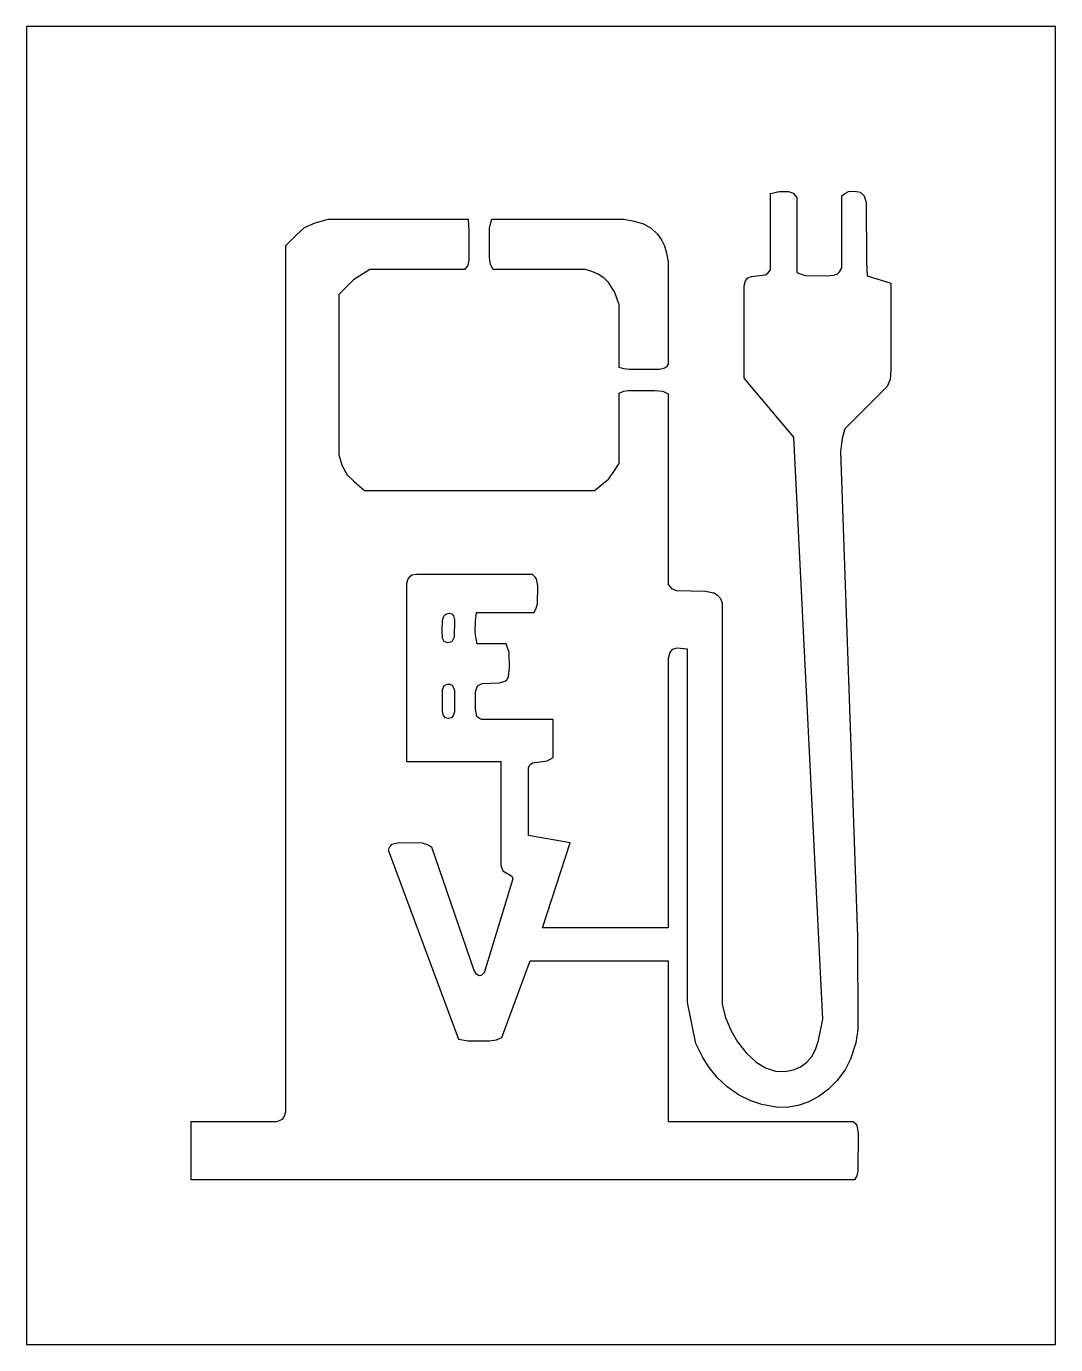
# Model space of a CAD drawing. Header units: inches. Extents: x 0 to 25, y 0 to 32.
import ezdxf

# ---------------------------------------------------------------- set-up
doc = ezdxf.new("R2010")
doc.units = ezdxf.units.IN
doc.header["$MEASUREMENT"] = 0
doc.layers.add('CUT', color=1, linetype='Continuous')

msp = doc.modelspace()

# ---------------------------------------------------------------- linework, layer by layer
at = {"layer": 'CUT'}
for points in [[(0, 0), (25, 0), (25, 32), (0, 32)], [(7.333, 27.319), (10.729, 27.319), (10.747, 27.02), (10.745, 26.328), (10.722, 26.207), (10.654, 26.1), (8.346, 26.1), (7.943, 25.85), (7.591, 25.491), (7.591, 21.602), (7.668, 21.333), (7.794, 21.112), (7.966, 20.952), (8.216, 20.736), (13.796, 20.736), (14.151, 21.02), (14.272, 21.194), (14.395, 21.392), (14.395, 23.093), (14.511, 23.142), (14.612, 23.16), (15.256, 23.164), (15.456, 23.148), (15.592, 23.08), (15.592, 18.449), (15.672, 18.353), (15.782, 18.309), (16.492, 18.292), (16.695, 18.25), (16.789, 18.192), (16.858, 18.108), (16.898, 18.005), (16.898, 8.258), (16.982, 7.939), (17.108, 7.636), (17.274, 7.348), (17.482, 7.087), (17.728, 6.86), (17.95, 6.721), (18.195, 6.638), (18.428, 6.628), (18.633, 6.67), (18.805, 6.744), (18.957, 6.854), (19.081, 6.996), (19.171, 7.162), (19.244, 7.384), (19.342, 7.899), (18.643, 22.027), (17.432, 23.462), (17.432, 25.699), (17.463, 25.824), (17.521, 25.896), (17.613, 25.932), (17.945, 25.971), (18.008, 26.01), (18.074, 26.092), (18.074, 27.942), (18.287, 27.995), (18.514, 27.993), (18.626, 27.947), (18.717, 27.849), (18.717, 26.029), (18.821, 25.982), (18.919, 25.954), (19.441, 25.946), (19.602, 25.957), (19.698, 25.991), (19.752, 26.044), (19.803, 26.14), (19.803, 27.886), (19.879, 27.946), (19.966, 27.988), (20.121, 28), (20.249, 27.976), (20.353, 27.888), (20.396, 27.721), (20.402, 26.284), (20.424, 25.945), (21, 25.764), (21, 23.661), (20.979, 23.429), (20.91, 23.261), (19.881, 22.233), (19.813, 21.998), (19.774, 21.673), (20.187, 9.905), (20.196, 7.651), (20.149, 7.329), (20.017, 6.927), (19.884, 6.673), (19.687, 6.403), (19.486, 6.198), (19.256, 6.028), (19.008, 5.893), (18.744, 5.803), (18.468, 5.759), (18.209, 5.764), (17.864, 5.829), (17.594, 5.915), (17.296, 6.067), (17.02, 6.258), (16.776, 6.486), (16.584, 6.728), (16.433, 6.969), (16.258, 7.313), (16.057, 8.308), (16.057, 16.885), (15.798, 16.908), (15.685, 16.872), (15.626, 16.799), (15.592, 16.652), (15.592, 10.12), (12.537, 10.12), (13.21, 12.179), (12.193, 12.355), (12.193, 14.012), (12.237, 14.079), (12.29, 14.122), (12.652, 14.174), (12.799, 14.251), (12.799, 15.172), (11.051, 15.172), (10.982, 15.213), (10.945, 15.248), (10.906, 15.425), (10.908, 15.849), (10.955, 15.995), (11.069, 16.048), (11.487, 16.065), (11.628, 16.104), (11.672, 16.141), (11.709, 16.21), (11.735, 16.435), (11.723, 16.811), (11.698, 16.89), (11.651, 17.012), (10.948, 17.012), (10.915, 17.171), (10.904, 17.305), (10.908, 17.563), (10.933, 17.773), (12.333, 17.773), (12.382, 17.876), (12.412, 17.975), (12.42, 18.423), (12.387, 18.59), (12.354, 18.634), (12.29, 18.696), (9.479, 18.696), (9.372, 18.675), (9.305, 18.64), (9.262, 18.58), (9.231, 18.479), (9.231, 14.152), (11.526, 14.152), (11.526, 11.632), (11.573, 11.504), (11.795, 11.372), (11.813, 11.307), (11.117, 9.027), (11.05, 8.964), (10.999, 8.953), (10.937, 8.996), (10.88, 9.081), (9.845, 12.074), (9.746, 12.133), (9.625, 12.17), (9.055, 12.177), (8.871, 12.139), (8.825, 12.092), (8.786, 12.014), (10.494, 7.416), (10.723, 7.375), (11.246, 7.371), (11.422, 7.398), (11.551, 7.457), (12.234, 9.318), (15.592, 9.318), (15.592, 5.419), (20.086, 5.419), (20.146, 5.36), (20.174, 5.316), (20.201, 5.127), (20.198, 4.22), (20.174, 4.1), (20.117, 4), (4, 4), (4, 5.419), (6.081, 5.419), (6.164, 5.446), (6.231, 5.485), (6.274, 5.548), (6.305, 5.651), (6.305, 26.677), (6.565, 26.94), (6.757, 27.114), (7.013, 27.233)], [(15.552, 26.493), (15.592, 26.283), (15.592, 23.804), (15.547, 23.737), (15.509, 23.703), (15.375, 23.669), (14.638, 23.668), (14.513, 23.686), (14.395, 23.722), (14.395, 25.244), (14.295, 25.537), (14.144, 25.776), (14.025, 25.892), (13.889, 25.986), (13.738, 26.053), (13.577, 26.1), (11.335, 26.1), (11.271, 26.216), (11.249, 26.387), (11.253, 27.101), (11.27, 27.203), (11.307, 27.319), (14.511, 27.319), (14.765, 27.274), (14.989, 27.205), (15.173, 27.099), (15.33, 26.956), (15.427, 26.822), (15.499, 26.673)], [(10.152, 17.07), (10.111, 17.149), (10.096, 17.327), (10.106, 17.584), (10.137, 17.679), (10.187, 17.731), (10.269, 17.755), (10.331, 17.738), (10.373, 17.688), (10.397, 17.592), (10.392, 17.174), (10.338, 17.062), (10.226, 17.034)], [(10.226, 16.036), (10.294, 16.031), (10.35, 15.997), (10.396, 15.875), (10.396, 15.357), (10.37, 15.263), (10.325, 15.214), (10.244, 15.196), (10.179, 15.217), (10.132, 15.268), (10.104, 15.364), (10.107, 15.902), (10.152, 16)]]:
    msp.add_lwpolyline(points, close=True, dxfattribs=at)

doc.saveas('drawing.dxf')
